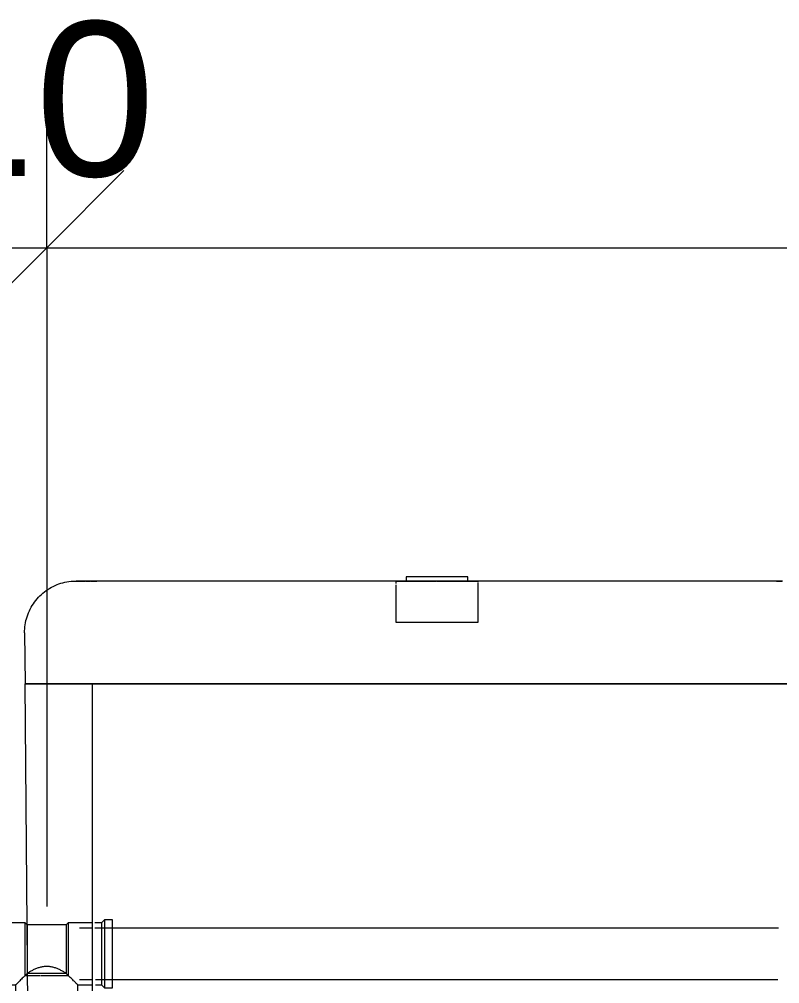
# Model space of a CAD drawing. Header units: metres. Extents: x -0.9 to 62, y -37.3 to 60.
# Drawn here: x 25.3271 to 25.6963, y 0.5855 to 1.0537 of the extents above; entities that cross this region are included whole.
import ezdxf

# ---------------------------------------------------------------- set-up
doc = ezdxf.new("R2010")
doc.units = ezdxf.units.M
for name, color, linetype, lineweight in [('A-ANNO-DIMS', 7, 'Continuous', 5), ('A-ANNO-DIMS-25', 7, 'Continuous', 5), ('P-PIPE', 7, 'Continuous', 5), ('P-SANR-FIXT', 7, 'Continuous', 5)]:
    doc.layers.add(name, color=color, linetype=linetype, lineweight=lineweight)
doc.styles.add('Arial_2', font='arial.ttf', dxfattribs={"height": 0.075})
doc.dimstyles.new('Diagonal_-_2_mm_Arial_-_PRETO', dxfattribs={"dimscale": 0.3048, "dimtxt": 0.076519, "dimasz": 0.246063, "dimexe": 0.19685, "dimexo": 0.123031, "dimgap": 0.04101, "dimtad": 1, "dimrnd": 0.01, "dimzin": 0, "dimdsep": 46, "dimtxsty": 'Arial_2', "dimblk1": 'OBLIQUE', "dimblk2": 'OBLIQUE', "dimsah": 1, "dimcen": 0.09, "dimdle": 0.19685, "dimazin": 0, "dimtfac": 1, "dimtdec": 4, "dimtix": 1, "dimtmove": 0, "dimatfit": 3, "dimfxl": 1, "dimtvp": 1, "dimtolj": 1, "dimtzin": 0, "dimarcsym": 2})

# ---------------------------------------------------------------- blocks, each defined once
blk = doc.blocks.new('Te_Reducao - Agua Fria_Soldavel - MEP - Tigre - Standard-V13-DD')
at = {"layer": 'P-PIPE'}
for p, q in [((43.65545, 0.6165), (43.65145, 0.6165)), ((43.65145, 0.6165), (43.65145, 0.5835)), ((43.65685, 0.6151), (43.65545, 0.6165)), ((43.65545, 0.5835), (43.65545, 0.6165)), ((43.67295, 0.6151), (43.65685, 0.6151)), ((43.65685, 0.5849), (43.65685, 0.6151)), ((43.67383, 0.61425), (43.67295, 0.6151)), ((43.67295, 0.5895), (43.67295, 0.6151)), ((43.67295, 0.5895), (43.67395, 0.5895)), ((43.65145, 0.5835), (43.65545, 0.5835)), ((43.65545, 0.5835), (43.65685, 0.5849)), ((43.65685, 0.5849), (43.66835, 0.5849)), ((43.66835, 0.5849), (43.66835, 0.5734)), ((43.66835, 0.5734), (43.66695, 0.572)), ((43.66695, 0.572), (43.66695, 0.568)), ((43.66695, 0.572), (43.67406, 0.572)), ((43.66835, 0.5734), (43.67402, 0.5734)), ((43.66695, 0.568), (43.67414, 0.568))]:
    blk.add_line(p, q, dxfattribs=at)
at = {"layer": 'P-PIPE', "color": 253, "true_color": 0xa6a6a6}
for p, q in [((43.67405, 0.5906), (43.67405, 0.61404)), ((43.68345, 0.61404), (43.6743, 0.61404)), ((43.69285, 0.61404), (43.68345, 0.61404)), ((43.69395, 0.6151), (43.69285, 0.61404)), ((43.69285, 0.61404), (43.69285, 0.60263)), ((43.70552, 0.6151), (43.69395, 0.6151)), ((43.69395, 0.6151), (43.69395, 0.60896)), ((43.69395, 0.60883), (43.69395, 0.5895)), ((43.69285, 0.60256), (43.69285, 0.5906)), ((43.67405, 0.5906), (43.6814, 0.5906)), ((43.68157, 0.5906), (43.69285, 0.5906)), ((43.67395, 0.5895), (43.68027, 0.5895)), ((43.68054, 0.5895), (43.69395, 0.5895)), ((43.69855, 0.5734), (43.69855, 0.5849)), ((43.69855, 0.5849), (43.70552, 0.5849)), ((43.67402, 0.5734), (43.67543, 0.5734)), ((43.67406, 0.572), (43.6752, 0.572)), ((43.67587, 0.572), (43.68059, 0.572)), ((43.6759, 0.5734), (43.69764, 0.5734)), ((43.68078, 0.572), (43.68632, 0.572)), ((43.68632, 0.572), (43.69995, 0.572)), ((43.6979, 0.5734), (43.69855, 0.5734)), ((43.69995, 0.572), (43.69855, 0.5734)), ((43.69995, 0.568), (43.69995, 0.572)), ((43.67414, 0.568), (43.6752, 0.568)), ((43.67562, 0.568), (43.68055, 0.568)), ((43.68057, 0.568), (43.69774, 0.568)), ((43.69781, 0.568), (43.69995, 0.568))]:
    blk.add_line(p, q, dxfattribs=at)
at = {"layer": 'P-PIPE', "color": 7, "true_color": 0xf3f3f3}
for p, q in [((43.71005, 0.6151), (43.70674, 0.6151)), ((43.71145, 0.6165), (43.71005, 0.6151)), ((43.71005, 0.6151), (43.71005, 0.5849)), ((43.71545, 0.6165), (43.71145, 0.6165)), ((43.71145, 0.6165), (43.71145, 0.5835)), ((43.71545, 0.5835), (43.71545, 0.6165)), ((43.70707, 0.5849), (43.71005, 0.5849)), ((43.71005, 0.5849), (43.71145, 0.5835)), ((43.71145, 0.5835), (43.71545, 0.5835))]:
    blk.add_line(p, q, dxfattribs=at)
at = {"layer": 'P-PIPE'}
blk.add_open_spline([(43.67405, 0.5906), (43.67387, 0.59042), (43.6735, 0.59005), (43.67314, 0.58968), (43.67295, 0.5895)], degree=3, dxfattribs=at)
at = {"layer": 'P-PIPE', "color": 253, "true_color": 0xa6a6a6}
for points, knots in [([(43.68005, 0.59339), (43.67978, 0.59331), (43.67924, 0.59315), (43.67844, 0.59285), (43.67766, 0.59251), (43.6769, 0.59217), (43.67615, 0.59181), (43.67519, 0.5913), (43.6745, 0.59089), (43.67405, 0.5906)], [0.3333333, 0.3333333, 0.3333333, 0.3333333, 0.4166667, 0.5, 0.5833333, 0.6666667, 0.75, 0.8333333, 1, 1, 1, 1]), ([(43.68345, 0.59387), (43.68286, 0.59385), (43.682, 0.59378), (43.68088, 0.59358), (43.68033, 0.59346), (43.68005, 0.59339)], [0, 0, 0, 0, 0.1666667, 0.25, 0.3333333, 0.3333333, 0.3333333, 0.3333333]), ([(43.69285, 0.5906), (43.6924, 0.59089), (43.69171, 0.5913), (43.69075, 0.59181), (43.69001, 0.59217), (43.68924, 0.59251), (43.68846, 0.59285), (43.68766, 0.59315), (43.68685, 0.5934), (43.68603, 0.59358), (43.68491, 0.59378), (43.68404, 0.59385), (43.68345, 0.59387)], [0, 0, 0, 0, 0.166667, 0.25, 0.333333, 0.416667, 0.5, 0.583333, 0.666667, 0.75, 0.833333, 1, 1, 1, 1]), ([(43.69855, 0.5849), (43.69855, 0.58491), (43.69837, 0.58508), (43.6978, 0.58565), (43.69733, 0.58613), (43.69689, 0.58656), (43.69642, 0.58704), (43.6955, 0.58795), (43.69459, 0.58885), (43.69395, 0.5895)], [0, 0, 0, 0, 0.25, 0.375, 0.5, 0.5625, 0.625, 0.75, 1, 1, 1, 1])]:
    blk.add_open_spline(points, degree=3, knots=knots, dxfattribs=at)
blk.add_open_spline([(43.69395, 0.5895), (43.69377, 0.58968), (43.6934, 0.59005), (43.69303, 0.59042), (43.69285, 0.5906)], degree=3, dxfattribs=at)
at = {"layer": 'P-PIPE'}
blk.add_open_spline([(43.67295, 0.5895), (43.67232, 0.58885), (43.67141, 0.58796), (43.67049, 0.58704), (43.67002, 0.58656), (43.66969, 0.58624), (43.66939, 0.58594), (43.66903, 0.58558), (43.66854, 0.58508), (43.66835, 0.58491), (43.66835, 0.5849)], degree=3, knots=[0, 0, 0, 0, 0.25, 0.375, 0.4375, 0.5, 0.5625, 0.625, 0.75, 1, 1, 1, 1], dxfattribs=at)
blk = doc.blocks.new('UT_Bacia com caixa acoplada - UT_Bacia com caixa acoplada-3720114-DD')
at = {"layer": 'P-SANR-FIXT'}
for p, q in [((43.85793, 0.783), (43.85793, 0.781)), ((43.88793, 0.783), (43.85793, 0.783)), ((43.88793, 0.781), (43.88793, 0.783)), ((43.67272, 0.7558), (43.67293, 0.731)), ((43.67288, 0.731), (43.67544, 0.41592)), ((43.67288, 0.731), (43.67596, 0.731)), ((43.67599, 0.731), (43.68465, 0.731)), ((43.6974, 0.731), (43.68467, 0.731)), ((43.68467, 0.731), (43.69741, 0.731)), ((43.69741, 0.731), (43.7317, 0.731)), ((43.7317, 0.731), (43.69742, 0.731)), ((43.76651, 0.731), (43.73171, 0.731)), ((43.73171, 0.731), (43.76651, 0.731)), ((43.8017, 0.731), (43.76652, 0.731)), ((43.76652, 0.731), (43.8017, 0.731)), ((43.83715, 0.731), (43.80171, 0.731)), ((43.80171, 0.731), (43.83715, 0.731)), ((43.9083, 0.731), (43.83715, 0.731)), ((43.83715, 0.731), (43.9083, 0.731)), ((43.94374, 0.731), (43.9083, 0.731)), ((43.9083, 0.731), (43.94374, 0.731)), ((43.97893, 0.731), (43.94375, 0.731)), ((43.94375, 0.731), (43.97893, 0.731)), ((44.01374, 0.731), (43.97894, 0.731)), ((43.97894, 0.731), (44.01374, 0.731)), ((44.04803, 0.731), (44.01375, 0.731)), ((44.01375, 0.731), (44.04804, 0.731))]:
    blk.add_line(p, q, dxfattribs=at)
at = {"layer": 'P-SANR-FIXT', "color": 253, "true_color": 0xa6a6a6}
for p, q in [((43.88793, 0.783), (43.85793, 0.783)), ((43.85293, 0.781), (43.87272, 0.781)), ((43.87272, 0.781), (43.85293, 0.781)), ((43.85293, 0.78063), (43.85293, 0.77973)), ((43.85293, 0.77917), (43.85293, 0.76481)), ((43.87293, 0.781), (43.89293, 0.781)), ((43.89293, 0.781), (43.87293, 0.781)), ((43.89293, 0.78036), (43.89293, 0.781)), ((43.89293, 0.76441), (43.89293, 0.78013)), ((43.85293, 0.76456), (43.85293, 0.761)), ((43.89293, 0.761), (43.89293, 0.76424)), ((43.85293, 0.761), (43.89293, 0.761)), ((43.67593, 0.731), (43.67293, 0.731)), ((43.67968, 0.731), (43.676, 0.731)), ((43.68464, 0.731), (43.67994, 0.731)), ((43.70552, 0.731), (43.70552, 0.431))]:
    blk.add_line(p, q, dxfattribs=at)
at = {"layer": 'P-SANR-FIXT', "color": 254, "true_color": 0xdfdfdf}
for p, q in [((43.69851, 0.781), (43.69868, 0.781)), ((43.69947, 0.781), (43.6997, 0.781)), ((43.85293, 0.781), (43.85782, 0.781)), ((43.85782, 0.781), (43.85293, 0.781)), ((43.85793, 0.781), (43.87272, 0.781)), ((43.87293, 0.781), (43.88793, 0.781)), ((43.88803, 0.781), (43.89293, 0.781)), ((43.89293, 0.781), (43.88803, 0.781)), ((43.85293, 0.761), (43.89293, 0.761)), ((43.67289, 0.731), (43.67396, 0.731)), ((43.67393, 0.731), (43.67293, 0.731)), ((43.67407, 0.731), (43.67569, 0.731)), ((43.67569, 0.731), (43.67411, 0.731)), ((43.68007, 0.731), (43.67572, 0.731)), ((43.67573, 0.731), (43.68007, 0.731)), ((43.68452, 0.731), (43.68033, 0.731)), ((43.68033, 0.731), (43.68452, 0.731)), ((43.68454, 0.731), (43.69099, 0.731)), ((43.69099, 0.731), (43.68455, 0.731)), ((43.69735, 0.731), (43.69101, 0.731)), ((43.69101, 0.731), (43.69735, 0.731)), ((43.7055, 0.731), (43.69736, 0.731)), ((43.69736, 0.731), (43.7055, 0.731)), ((43.70707, 0.731), (43.70552, 0.731)), ((43.73161, 0.731), (43.70707, 0.731)), ((43.73161, 0.731), (43.70707, 0.731)), ((43.76644, 0.731), (43.73162, 0.731)), ((43.76644, 0.731), (43.73162, 0.731)), ((43.80166, 0.731), (43.76644, 0.731)), ((43.80166, 0.731), (43.76644, 0.731)), ((43.83714, 0.731), (43.80167, 0.731)), ((43.83714, 0.731), (43.80167, 0.731)), ((43.90831, 0.731), (43.83714, 0.731)), ((43.90831, 0.731), (43.83714, 0.731)), ((43.94378, 0.731), (43.90831, 0.731)), ((43.94378, 0.731), (43.90831, 0.731)), ((43.979, 0.731), (43.94379, 0.731)), ((43.979, 0.731), (43.94379, 0.731)), ((44.01383, 0.731), (43.97901, 0.731)), ((44.01383, 0.731), (43.97901, 0.731)), ((44.03838, 0.731), (44.01384, 0.731)), ((44.03838, 0.731), (44.01384, 0.731)), ((44.03993, 0.731), (44.03838, 0.731))]:
    blk.add_line(p, q, dxfattribs=at)
at = {"layer": 'P-SANR-FIXT', "color": 7, "true_color": 0xf3f3f3}
for p, q in [((43.85782, 0.781), (43.87272, 0.781)), ((43.87272, 0.781), (43.85782, 0.781)), ((43.85793, 0.781), (43.87272, 0.781)), ((43.87293, 0.781), (43.88803, 0.781)), ((43.87293, 0.781), (43.88793, 0.781)), ((43.88803, 0.781), (43.87293, 0.781)), ((43.7061, 0.731), (43.70564, 0.731)), ((43.70707, 0.731), (43.70609, 0.731)), ((43.70772, 0.731), (43.70617, 0.731)), ((43.7317, 0.731), (43.70772, 0.731)), ((43.7317, 0.731), (43.70772, 0.731)), ((43.76651, 0.731), (43.73171, 0.731)), ((43.76651, 0.731), (43.73171, 0.731)), ((43.8017, 0.731), (43.76652, 0.731)), ((43.8017, 0.731), (43.76652, 0.731)), ((43.83715, 0.731), (43.80171, 0.731)), ((43.83715, 0.731), (43.80171, 0.731)), ((43.85293, 0.731), (43.83715, 0.731)), ((43.85293, 0.731), (43.83715, 0.731)), ((43.85878, 0.731), (43.85293, 0.731)), ((43.86775, 0.731), (43.85293, 0.731)), ((43.87272, 0.731), (43.85878, 0.731)), ((43.87272, 0.731), (43.86775, 0.731)), ((43.89293, 0.731), (43.87293, 0.731)), ((43.89293, 0.731), (43.87293, 0.731)), ((43.9083, 0.731), (43.89293, 0.731)), ((43.9083, 0.731), (43.89293, 0.731)), ((43.94374, 0.731), (43.9083, 0.731)), ((43.94374, 0.731), (43.9083, 0.731)), ((43.97893, 0.731), (43.94375, 0.731)), ((43.97893, 0.731), (43.94375, 0.731)), ((44.01374, 0.731), (43.97894, 0.731)), ((44.01374, 0.731), (43.97894, 0.731)), ((44.03772, 0.731), (44.01375, 0.731)), ((44.03772, 0.731), (44.01375, 0.731)), ((44.03875, 0.731), (44.03772, 0.731)), ((44.03873, 0.731), (44.03838, 0.731)), ((44.03928, 0.731), (44.03894, 0.731)), ((44.03936, 0.731), (44.03895, 0.731))]:
    blk.add_line(p, q, dxfattribs=at)
at = {"layer": 'P-SANR-FIXT', "color": 7, "true_color": 0xfafafa}
for p, q in [((43.70612, 0.731), (43.70552, 0.731)), ((43.70611, 0.731), (43.70578, 0.731)), ((43.70578, 0.731), (43.70611, 0.731)), ((43.70772, 0.731), (43.70615, 0.731)), ((43.70615, 0.731), (43.70772, 0.731)), ((43.70656, 0.731), (43.70617, 0.731)), ((43.70707, 0.731), (43.70662, 0.731)), ((43.70772, 0.731), (43.70715, 0.731)), ((43.7317, 0.731), (43.70772, 0.731)), ((43.70772, 0.731), (43.7317, 0.731)), ((43.76651, 0.731), (43.73171, 0.731)), ((43.73171, 0.731), (43.76651, 0.731)), ((43.8017, 0.731), (43.76652, 0.731)), ((43.76652, 0.731), (43.8017, 0.731)), ((43.83715, 0.731), (43.80171, 0.731)), ((43.80171, 0.731), (43.83715, 0.731)), ((43.85293, 0.731), (43.83715, 0.731)), ((43.83715, 0.731), (43.85293, 0.731)), ((43.87272, 0.731), (43.85293, 0.731)), ((43.87272, 0.731), (43.85293, 0.731)), ((43.89293, 0.731), (43.87293, 0.731)), ((43.89293, 0.731), (43.87293, 0.731)), ((43.9083, 0.731), (43.89293, 0.731)), ((43.89293, 0.731), (43.9083, 0.731)), ((43.94374, 0.731), (43.9083, 0.731)), ((43.9083, 0.731), (43.94374, 0.731)), ((43.97893, 0.731), (43.94375, 0.731)), ((43.94375, 0.731), (43.97893, 0.731)), ((44.01374, 0.731), (43.97894, 0.731)), ((43.97894, 0.731), (44.01374, 0.731)), ((44.03772, 0.731), (44.01375, 0.731)), ((44.01375, 0.731), (44.03772, 0.731)), ((44.03869, 0.731), (44.03772, 0.731)), ((44.03829, 0.731), (44.03772, 0.731)), ((44.03772, 0.731), (44.03869, 0.731)), ((44.03883, 0.731), (44.03838, 0.731)), ((44.03928, 0.731), (44.03889, 0.731)), ((44.0393, 0.731), (44.0389, 0.731)), ((44.0389, 0.731), (44.0393, 0.731))]:
    blk.add_line(p, q, dxfattribs=at)
at = {"layer": 'P-SANR-FIXT', "color": 7, "true_color": 0xfdfdfd}
for p, q in [((43.87272, 0.731), (43.85293, 0.731)), ((43.85293, 0.731), (43.87272, 0.731)), ((43.89293, 0.731), (43.87293, 0.731)), ((43.87293, 0.731), (43.89293, 0.731))]:
    blk.add_line(p, q, dxfattribs=at)
at = {"layer": 'P-SANR-FIXT', "flags": 128}
for points in [[(43.67272, 0.7558), (43.67274, 0.7568), (43.67279, 0.7578), (43.67288, 0.75879), (43.67301, 0.75978), (43.67318, 0.76077), (43.67339, 0.76175), (43.67364, 0.76271), (43.67393, 0.76367), (43.67426, 0.76462), (43.67462, 0.76555), (43.67502, 0.76646), (43.67546, 0.76736), (43.67593, 0.76825), (43.67643, 0.76911), (43.67698, 0.76995), (43.67755, 0.77077), (43.67816, 0.77156), (43.6788, 0.77233), (43.67946, 0.77308), (43.68016, 0.77379), (43.68089, 0.77448), (43.68164, 0.77514), (43.68242, 0.77577), (43.68322, 0.77636), (43.68405, 0.77693), (43.68489, 0.77746), (43.68576, 0.77795), (43.68665, 0.77841), (43.68755, 0.77884), (43.68848, 0.77923), (43.68941, 0.77958), (43.69036, 0.77989), (43.69132, 0.78017), (43.69229, 0.7804), (43.69327, 0.7806), (43.69426, 0.78076), (43.69525, 0.78088), (43.69625, 0.78096), (43.69725, 0.781), (43.69772, 0.781)], [(43.70476, 0.781), (43.70438, 0.781), (43.70401, 0.781), (43.70364, 0.781), (43.70328, 0.781), (43.70292, 0.781), (43.70258, 0.781), (43.70224, 0.781), (43.70191, 0.781), (43.70159, 0.781), (43.70128, 0.781), (43.70098, 0.781), (43.70069, 0.781), (43.70041, 0.781), (43.70014, 0.781), (43.69989, 0.781), (43.69964, 0.781), (43.69941, 0.781), (43.6992, 0.781), (43.699, 0.781), (43.69881, 0.781), (43.69863, 0.781), (43.69847, 0.781), (43.69833, 0.781), (43.6982, 0.781), (43.69809, 0.781), (43.69799, 0.781), (43.6979, 0.781), (43.69784, 0.781), (43.69778, 0.781), (43.69775, 0.781), (43.69773, 0.781), (43.69772, 0.781)], [(44.04069, 0.781), (44.01889, 0.781), (43.99686, 0.781), (43.97463, 0.781), (43.95224, 0.781), (43.92972, 0.781), (43.90711, 0.781), (43.88445, 0.781), (43.86176, 0.781), (43.8391, 0.781), (43.81648, 0.781), (43.79396, 0.781), (43.77157, 0.781), (43.74933, 0.781), (43.72729, 0.781), (43.70549, 0.781), (43.70476, 0.781)]]:
    blk.add_lwpolyline(points, dxfattribs=at)
at = {"layer": 'P-SANR-FIXT', "color": 253, "true_color": 0xa6a6a6, "flags": 128}
for points in [[(43.69772, 0.781), (43.69773, 0.781), (43.69776, 0.781)], [(43.69776, 0.781), (43.6978, 0.781), (43.69785, 0.781), (43.69792, 0.781), (43.69801, 0.781), (43.69811, 0.781), (43.69823, 0.781), (43.69836, 0.781), (43.69851, 0.781)], [(43.69868, 0.781), (43.69885, 0.781), (43.69905, 0.781), (43.69925, 0.781), (43.69947, 0.781)], [(43.6997, 0.781), (43.69995, 0.781), (43.70021, 0.781), (43.70048, 0.781), (43.70076, 0.781), (43.70105, 0.781), (43.70135, 0.781), (43.70167, 0.781), (43.70199, 0.781)], [(43.70232, 0.781), (43.70266, 0.781), (43.70301, 0.781), (43.70337, 0.781), (43.70373, 0.781), (43.7041, 0.781), (43.70448, 0.781)], [(43.70486, 0.781), (43.70524, 0.781), (43.70563, 0.781), (43.70602, 0.781), (43.70642, 0.781), (43.70682, 0.781), (43.70722, 0.781), (43.70762, 0.781), (43.70772, 0.781)], [(44.03772, 0.781), (44.03812, 0.781), (44.03852, 0.781), (44.03892, 0.781), (44.03932, 0.781), (44.03971, 0.781), (44.0401, 0.781), (44.04049, 0.781)]]:
    blk.add_lwpolyline(points, dxfattribs=at)
blk = doc.blocks.new('DIMBLOCK8-DD')
at = {"layer": 'A-ANNO-DIMS-25'}
for p, q in [((25.24043, 0.94271), (25.24043, 1.00271)), ((25.34043, 0.94271), (25.34043, 1.00271)), ((25.24043, 0.94271), (25.34043, 0.94271)), ((25.24043, 0.94271), (25.24043, 0.83858)), ((25.34043, 0.94271), (25.34043, 0.623))]:
    blk.add_line(p, q, dxfattribs=at)
at = {"layer": 'A-ANNO-DIMS-25', "lineweight": 20}
for p, q in [((25.24043, 0.94271), (25.27793, 0.98021)), ((25.34043, 0.94271), (25.37793, 0.98021)), ((25.24043, 0.94271), (25.20293, 0.90521)), ((25.34043, 0.94271), (25.30293, 0.90521))]:
    blk.add_line(p, q, dxfattribs=at)
at = {"layer": 'A-ANNO-DIMS-25', "color": 0, "insert": (25.18919, 1.05257), "char_height": 0.075, "width": 0.2429787, "attachment_point": 1, "line_spacing_factor": 0.941778, "style": 'Arial_2'}
blk.add_mtext('0,10', dxfattribs=at)
blk = doc.blocks.new('_Oblique')
at = {"color": 0, "linetype": 'ByBlock', "lineweight": -2}
blk.add_line((-0.5, -0.5), (0.5, 0.5), dxfattribs=at)
blk = doc.blocks.new('DIMBLOCK9-DD')
at = {"layer": 'A-ANNO-DIMS-25'}
for p, q in [((25.34043, 0.94271), (25.34043, 1.00271)), ((26.64043, 0.94271), (26.64043, 0.95824)), ((25.34043, 0.94271), (26.64043, 0.94271)), ((25.34043, 0.94271), (25.34043, 0.623)), ((26.64043, 0.94271), (26.64043, 0.88271))]:
    blk.add_line(p, q, dxfattribs=at)
at = {"layer": 'A-ANNO-DIMS-25', "lineweight": 20}
for p, q in [((25.34043, 0.94271), (25.37793, 0.98021)), ((26.64043, 0.94271), (26.67793, 0.98021)), ((25.34043, 0.94271), (25.30293, 0.90521)), ((26.64043, 0.94271), (26.60293, 0.90521))]:
    blk.add_line(p, q, dxfattribs=at)
at = {"layer": 'A-ANNO-DIMS-25', "color": 0, "insert": (25.88919, 1.05257), "char_height": 0.075, "width": 0.2429787, "attachment_point": 1, "line_spacing_factor": 0.941778, "style": 'Arial_2'}
blk.add_mtext('1,30', dxfattribs=at)

msp = doc.modelspace()

# ---------------------------------------------------------------- linework, layer by layer
at = {"layer": 'P-PIPE', "color": 253, "true_color": 0xa6a6a6}
for p, q in [((25.3625, 0.6125), (25.35633, 0.6125)), ((25.35633, 0.5875), (25.3625, 0.5875))]:
    msp.add_line(p, q, dxfattribs=at)
at = {"layer": 'P-PIPE', "color": 7, "true_color": 0xf3f3f3}
for p, q in [((25.69566, 0.6125), (25.36373, 0.6125)), ((25.36405, 0.5875), (25.40464, 0.5875)), ((25.40475, 0.5875), (25.65467, 0.5875)), ((25.65477, 0.5875), (25.69536, 0.5875))]:
    msp.add_line(p, q, dxfattribs=at)

# ---------------------------------------------------------------- block references
msp.add_blockref('Te_Reducao - Agua Fria_Soldavel - MEP - Tigre - Standard-V13-DD', (-18.34302, 0), dxfattribs=at)
at = {"layer": 'P-SANR-FIXT'}
msp.add_blockref('UT_Bacia com caixa acoplada - UT_Bacia com caixa acoplada-3720114-DD', (-18.34302, 0), dxfattribs=at)

# ---------------------------------------------------------------- dimensions: what is measured, and where the dimension line sits
at = {"layer": 'A-ANNO-DIMS'}
for base, p1, p2, override, picture, middle in [((25.34043, 0.94271), (25.24043, 0.80108), (25.34043, 0.5855), {"dimpost": '<>', "dimfxl": 0.237646}, 'DIMBLOCK8-DD', (25.29043, 0.9935)), ((26.64043, 0.94271), (25.34043, 0.5855), (26.64043, 0.99574), {"dimpost": '<>', "dimfxl": 1.363194}, 'DIMBLOCK9-DD', (25.99043, 0.99353))]:
    dim = msp.add_linear_dim(base=base, p1=p1, p2=p2, dimstyle='Diagonal_-_2_mm_Arial_-_PRETO', override=override, dxfattribs=at)
    dim.commit()
    dim.dimension.update_dxf_attribs({"geometry": picture, "text_midpoint": middle})

doc.saveas('drawing.dxf')
